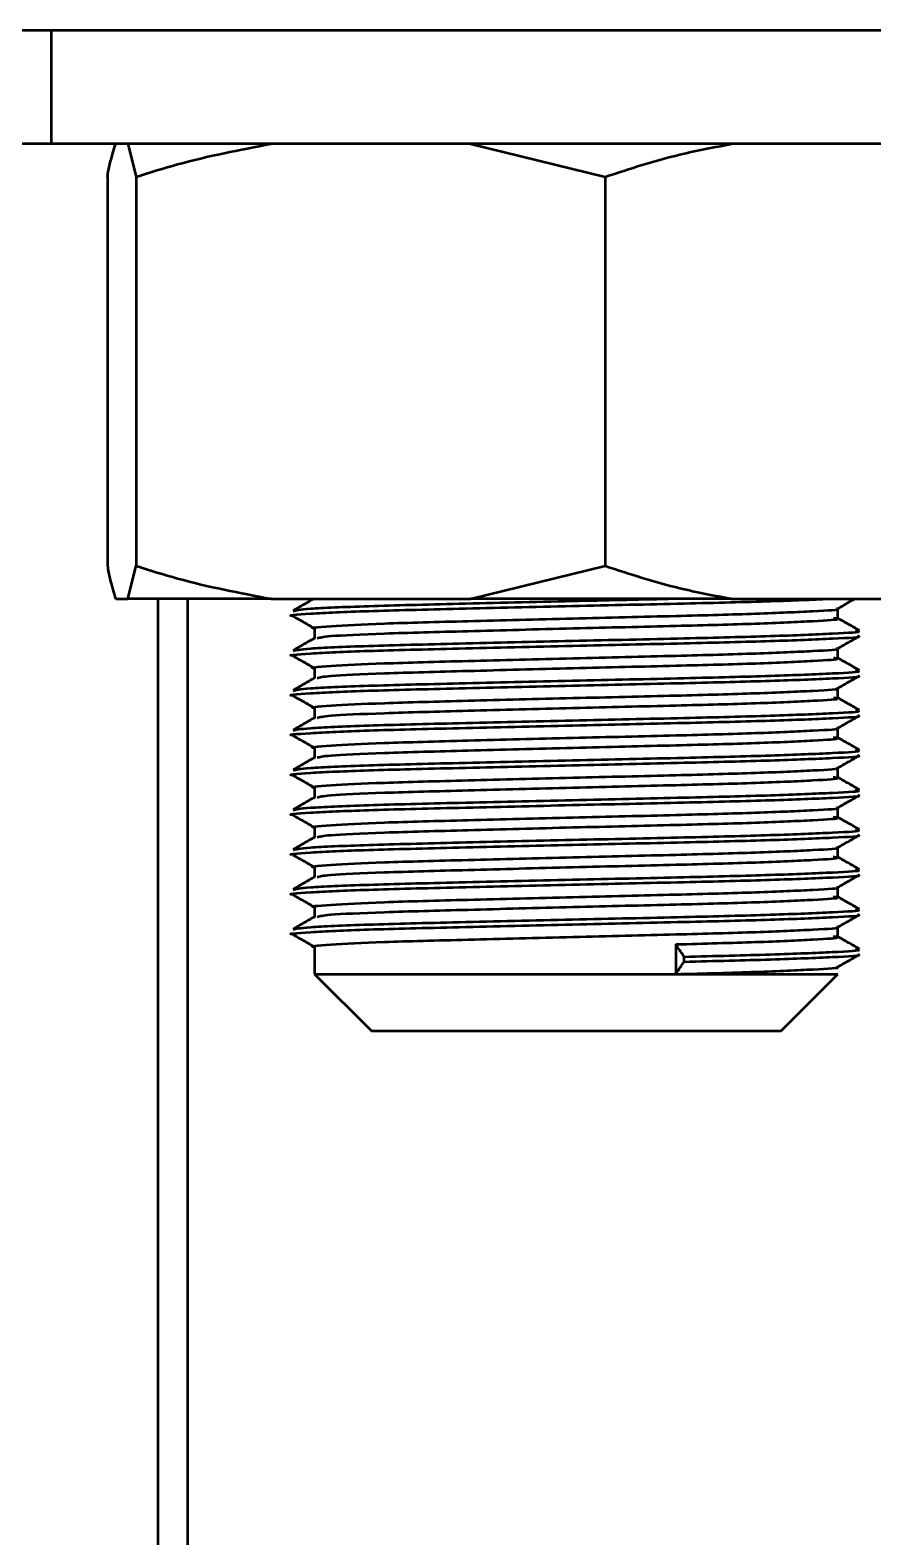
# Model space of a CAD drawing. Header units: millimetres. Extents: x 263 to 2983, y 441 to 2500.
# Drawn here: x 1989.79 to 1997.2, y 2471.65 to 2484.9 of the extents above; entities that cross this region are included whole.
import ezdxf

# ---------------------------------------------------------------- set-up
doc = ezdxf.new("R2010")
doc.units = ezdxf.units.MM
doc.header["$LTSCALE"] = 0.5
doc.layers.add('BOL', color=7, linetype='Continuous', lineweight=50)

msp = doc.modelspace()

# ---------------------------------------------------------------- linework, layer by layer
at = {"layer": 'BOL'}
for p, q in [((1512.739, 2484.896), (2400.823, 2484.896)), ((1989.979, 2483.896), (1989.979, 2484.896)), ((1989.979, 2483.896), (1978.896, 2483.896)), ((1997.935, 2483.896), (1989.979, 2483.896)), ((1990.652, 2483.896), (1990.725, 2483.607)), ((1993.662, 2483.896), (1994.846, 2483.607)), ((1990.471, 2483.607), (1990.471, 2480.185)), ((1990.725, 2483.607), (1990.725, 2480.185)), ((1994.846, 2483.607), (1994.846, 2480.185)), ((1990.652, 2479.896), (1990.725, 2480.185)), ((1993.662, 2479.896), (1994.846, 2480.185)), ((1990.544, 2479.896), (1990.652, 2479.896)), ((1991.909, 2479.896), (1990.652, 2479.896)), ((1990.918, 2465.096), (1990.918, 2479.896)), ((1991.175, 2479.896), (1991.175, 2283.896)), ((1991.909, 2479.896), (1993.662, 2479.896)), ((1995.957, 2479.896), (1993.662, 2479.896)), ((1995.957, 2479.896), (1997.602, 2479.896)), ((1996.892, 2479.724), (1996.892, 2479.81)), ((1992.292, 2479.636), (1992.292, 2479.55)), ((1996.892, 2479.374), (1996.892, 2479.46)), ((1992.292, 2479.286), (1992.292, 2479.2)), ((1996.892, 2479.024), (1996.892, 2479.11)), ((1992.292, 2478.936), (1992.292, 2478.85)), ((1996.892, 2478.674), (1996.892, 2478.76)), ((1992.292, 2478.586), (1992.292, 2478.5)), ((1996.892, 2478.324), (1996.892, 2478.41)), ((1992.292, 2478.236), (1992.292, 2478.15)), ((1996.892, 2477.974), (1996.892, 2478.06)), ((1992.292, 2477.886), (1992.292, 2477.8)), ((1996.892, 2477.624), (1996.892, 2477.71)), ((1992.292, 2477.536), (1992.292, 2477.45)), ((1996.892, 2477.274), (1996.892, 2477.36)), ((1992.292, 2477.186), (1992.292, 2477.1)), ((1996.892, 2476.924), (1996.892, 2477.01)), ((1992.292, 2476.836), (1992.292, 2476.596)), ((1995.467, 2476.858), (1995.467, 2476.596)), ((1995.539, 2476.705), (1995.539, 2476.749)), ((1992.292, 2476.596), (1992.792, 2476.096)), ((1992.292, 2476.596), (1995.467, 2476.596)), ((1995.467, 2476.596), (1996.892, 2476.596)), ((1996.392, 2476.096), (1996.892, 2476.596)), ((1992.792, 2476.096), (1995.277, 2476.096)), ((1995.277, 2476.096), (1996.392, 2476.096))]:
    msp.add_line(p, q, dxfattribs=at)
for points, knots in [([(1990.471, 2483.607), (1990.478, 2483.645), (1990.502, 2483.768), (1990.527, 2483.843), (1990.544, 2483.896)], [0, 0, 0, 0, 0.309698, 1, 1, 1, 1]), ([(1990.725, 2483.607), (1990.846, 2483.645), (1991.235, 2483.768), (1991.634, 2483.843), (1991.909, 2483.896)], [0, 0, 0, 0, 0.3096712, 1, 1, 1, 1]), ([(1994.846, 2483.607), (1995.063, 2483.678), (1995.43, 2483.797), (1995.805, 2483.867), (1995.957, 2483.896)], [0, 0, 0, 0, 0.592755, 1, 1, 1, 1]), ([(1990.471, 2480.185), (1990.478, 2480.147), (1990.502, 2480.024), (1990.527, 2479.948), (1990.544, 2479.896)], [0, 0, 0, 0, 0.3097, 1, 1, 1, 1]), ([(1990.725, 2480.185), (1990.846, 2480.147), (1991.235, 2480.024), (1991.634, 2479.948), (1991.909, 2479.896)], [0, 0, 0, 0, 0.309673, 1, 1, 1, 1]), ([(1994.846, 2480.185), (1995.063, 2480.114), (1995.43, 2479.995), (1995.805, 2479.925), (1995.957, 2479.896)], [0, 0, 0, 0, 0.592752, 1, 1, 1, 1]), ([(1992.108, 2479.743), (1992.107, 2479.744), (1992.034, 2479.75), (1992.226, 2479.766), (1992.715, 2479.789), (1993.549, 2479.809), (1994.551, 2479.833), (1995.529, 2479.855), (1996.345, 2479.875), (1996.661, 2479.889), (1996.817, 2479.896)], [0, 0, 0, 0, 0.0027796, 0.1458687, 0.2898836, 0.4353915, 0.5868299, 0.7348569, 0.8687917, 1, 1, 1, 1]), ([(1992.285, 2479.896), (1992.256, 2479.879), (1992.196, 2479.844), (1992.135, 2479.809), (1992.103, 2479.791)], [0, 0, 0, 0, 0.480342, 1, 1, 1, 1]), ([(1992.104, 2479.788), (1992.13, 2479.795), (1992.182, 2479.809), (1992.728, 2479.833), (1993.544, 2479.853), (1994.511, 2479.876), (1995.122, 2479.89), (1995.401, 2479.896)], [0, 0, 0, 0, 0.201192, 0.403685, 0.608278, 0.82121, 1, 1, 1, 1]), ([(1992.297, 2479.634), (1992.296, 2479.634), (1992.227, 2479.641), (1992.407, 2479.656), (1992.858, 2479.68), (1993.628, 2479.7), (1994.554, 2479.724), (1995.459, 2479.745), (1996.217, 2479.766), (1996.688, 2479.788), (1996.923, 2479.8), (1996.881, 2479.808), (1996.88, 2479.808)], [0, 0, 0, 0, 0.0023285, 0.1272555, 0.2529966, 0.3800386, 0.5122616, 0.6415002, 0.7584395, 0.8788, 0.9947953, 1, 1, 1, 1]), ([(1996.888, 2479.808), (1996.919, 2479.826), (1996.97, 2479.856), (1997.021, 2479.885), (1997.04, 2479.896)], [0, 0, 0, 0, 0.621374, 1, 1, 1, 1]), ([(1992.105, 2479.743), (1992.136, 2479.725), (1992.199, 2479.689), (1992.263, 2479.652), (1992.294, 2479.634)], [0, 0, 0, 0, 0.501874, 1, 1, 1, 1]), ([(1992.315, 2479.55), (1992.337, 2479.556), (1992.385, 2479.57), (1992.871, 2479.592), (1993.625, 2479.612), (1994.555, 2479.637), (1995.46, 2479.658), (1996.214, 2479.678), (1996.697, 2479.701), (1996.929, 2479.715), (1996.866, 2479.723), (1996.852, 2479.725)], [0, 0, 0, 0, 0.1053576, 0.2301959, 0.3563257, 0.4875992, 0.6159099, 0.7320096, 0.8515058, 0.9666682, 1, 1, 1, 1]), ([(1997.08, 2479.616), (1997.049, 2479.634), (1996.986, 2479.671), (1996.922, 2479.707), (1996.891, 2479.725)], [0, 0, 0, 0, 0.498261, 1, 1, 1, 1]), ([(1992.108, 2479.393), (1992.107, 2479.394), (1992.033, 2479.4), (1992.226, 2479.416), (1992.715, 2479.439), (1993.549, 2479.459), (1994.551, 2479.483), (1995.531, 2479.505), (1996.35, 2479.525), (1996.862, 2479.547), (1997.116, 2479.56), (1997.068, 2479.567), (1997.065, 2479.568)], [0, 0, 0, 0, 0.002416, 0.126981, 0.252351, 0.379022, 0.510855, 0.639718, 0.756314, 0.876326, 0.991983, 1, 1, 1, 1]), ([(1992.293, 2479.55), (1992.261, 2479.532), (1992.198, 2479.496), (1992.135, 2479.459), (1992.103, 2479.441)], [0, 0, 0, 0, 0.501413, 1, 1, 1, 1]), ([(1992.104, 2479.438), (1992.13, 2479.445), (1992.182, 2479.459), (1992.727, 2479.483), (1993.546, 2479.503), (1994.551, 2479.527), (1995.531, 2479.548), (1996.349, 2479.569), (1996.868, 2479.591), (1997.119, 2479.605), (1997.058, 2479.613), (1997.047, 2479.615)], [0, 0, 0, 0, 0.122759, 0.246313, 0.371147, 0.501069, 0.628065, 0.742971, 0.861243, 0.975223, 1, 1, 1, 1]), ([(1996.888, 2479.458), (1996.919, 2479.476), (1996.983, 2479.513), (1997.046, 2479.549), (1997.078, 2479.568)], [0, 0, 0, 0, 0.497966, 1, 1, 1, 1]), ([(1992.105, 2479.393), (1992.136, 2479.375), (1992.199, 2479.339), (1992.263, 2479.302), (1992.294, 2479.284)], [0, 0, 0, 0, 0.501599, 1, 1, 1, 1]), ([(1992.297, 2479.284), (1992.296, 2479.284), (1992.227, 2479.291), (1992.407, 2479.307), (1992.858, 2479.329), (1993.628, 2479.35), (1994.554, 2479.374), (1995.459, 2479.395), (1996.217, 2479.416), (1996.688, 2479.438), (1996.923, 2479.451), (1996.881, 2479.458), (1996.879, 2479.458)], [0, 0, 0, 0, 0.0022554, 0.1271821, 0.2529229, 0.3799646, 0.5121872, 0.6414255, 0.7583645, 0.8787246, 0.9947197, 1, 1, 1, 1]), ([(1992.104, 2479.088), (1992.13, 2479.095), (1992.182, 2479.109), (1992.727, 2479.133), (1993.546, 2479.153), (1994.551, 2479.177), (1995.531, 2479.198), (1996.349, 2479.219), (1996.868, 2479.241), (1997.119, 2479.255), (1997.058, 2479.263), (1997.047, 2479.265)], [0, 0, 0, 0, 0.122759, 0.246313, 0.371147, 0.501069, 0.628065, 0.742971, 0.861243, 0.975223, 1, 1, 1, 1]), ([(1992.315, 2479.2), (1992.337, 2479.206), (1992.385, 2479.22), (1992.871, 2479.242), (1993.625, 2479.262), (1994.555, 2479.287), (1995.46, 2479.308), (1996.214, 2479.328), (1996.697, 2479.351), (1996.929, 2479.365), (1996.866, 2479.373), (1996.852, 2479.375)], [0, 0, 0, 0, 0.105278, 0.230117, 0.356247, 0.487521, 0.615833, 0.731933, 0.85143, 0.966593, 1, 1, 1, 1]), ([(1997.08, 2479.266), (1997.049, 2479.284), (1996.986, 2479.321), (1996.922, 2479.357), (1996.891, 2479.375)], [0, 0, 0, 0, 0.4985921, 1, 1, 1, 1]), ([(1992.108, 2479.043), (1992.107, 2479.044), (1992.033, 2479.05), (1992.226, 2479.066), (1992.715, 2479.089), (1993.549, 2479.109), (1994.551, 2479.133), (1995.531, 2479.155), (1996.35, 2479.175), (1996.862, 2479.197), (1997.116, 2479.21), (1997.068, 2479.217), (1997.065, 2479.218)], [0, 0, 0, 0, 0.002412, 0.126975, 0.252345, 0.379013, 0.510845, 0.639707, 0.756301, 0.876311, 0.991967, 1, 1, 1, 1]), ([(1992.293, 2479.2), (1992.261, 2479.182), (1992.198, 2479.146), (1992.135, 2479.109), (1992.103, 2479.091)], [0, 0, 0, 0, 0.501384, 1, 1, 1, 1]), ([(1996.888, 2479.108), (1996.919, 2479.126), (1996.983, 2479.163), (1997.046, 2479.199), (1997.078, 2479.218)], [0, 0, 0, 0, 0.498168, 1, 1, 1, 1]), ([(1992.105, 2479.043), (1992.136, 2479.025), (1992.199, 2478.989), (1992.263, 2478.952), (1992.294, 2478.934)], [0, 0, 0, 0, 0.501324, 1, 1, 1, 1]), ([(1992.297, 2478.934), (1992.295, 2478.934), (1992.227, 2478.941), (1992.407, 2478.957), (1992.858, 2478.98), (1993.628, 2479), (1994.554, 2479.024), (1995.459, 2479.045), (1996.217, 2479.066), (1996.688, 2479.088), (1996.924, 2479.101), (1996.881, 2479.108), (1996.879, 2479.108)], [0, 0, 0, 0, 0.002178, 0.127105, 0.252846, 0.379888, 0.51211, 0.641349, 0.758288, 0.878648, 0.994643, 1, 1, 1, 1]), ([(1992.315, 2478.85), (1992.337, 2478.856), (1992.385, 2478.87), (1992.871, 2478.892), (1993.625, 2478.912), (1994.555, 2478.937), (1995.46, 2478.958), (1996.214, 2478.978), (1996.697, 2479.001), (1996.929, 2479.015), (1996.866, 2479.023), (1996.852, 2479.025)], [0, 0, 0, 0, 0.1052023, 0.2300406, 0.3561706, 0.4874443, 0.6157551, 0.7318549, 0.8513512, 0.9665137, 1, 1, 1, 1]), ([(1997.08, 2478.916), (1997.049, 2478.934), (1996.986, 2478.971), (1996.922, 2479.007), (1996.891, 2479.025)], [0, 0, 0, 0, 0.498621, 1, 1, 1, 1]), ([(1992.108, 2478.693), (1992.107, 2478.694), (1992.033, 2478.7), (1992.227, 2478.716), (1992.715, 2478.739), (1993.549, 2478.759), (1994.551, 2478.783), (1995.531, 2478.805), (1996.35, 2478.825), (1996.862, 2478.847), (1997.116, 2478.86), (1997.068, 2478.867), (1997.065, 2478.868)], [0, 0, 0, 0, 0.002408, 0.12697, 0.252338, 0.379005, 0.510835, 0.639696, 0.756288, 0.876297, 0.991951, 1, 1, 1, 1]), ([(1992.293, 2478.85), (1992.261, 2478.832), (1992.198, 2478.796), (1992.135, 2478.759), (1992.103, 2478.741)], [0, 0, 0, 0, 0.5010498, 1, 1, 1, 1]), ([(1992.104, 2478.738), (1992.13, 2478.745), (1992.182, 2478.759), (1992.727, 2478.783), (1993.546, 2478.803), (1994.551, 2478.827), (1995.531, 2478.848), (1996.349, 2478.869), (1996.868, 2478.891), (1997.119, 2478.905), (1997.058, 2478.913), (1997.047, 2478.915)], [0, 0, 0, 0, 0.122759, 0.246313, 0.371147, 0.501069, 0.628065, 0.742971, 0.861243, 0.975223, 1, 1, 1, 1]), ([(1996.888, 2478.758), (1996.92, 2478.776), (1996.983, 2478.813), (1997.046, 2478.849), (1997.078, 2478.868)], [0, 0, 0, 0, 0.498472, 1, 1, 1, 1]), ([(1992.296, 2478.584), (1992.295, 2478.584), (1992.227, 2478.591), (1992.407, 2478.607), (1992.858, 2478.629), (1993.628, 2478.65), (1994.554, 2478.674), (1995.459, 2478.695), (1996.217, 2478.716), (1996.688, 2478.738), (1996.924, 2478.751), (1996.881, 2478.758), (1996.879, 2478.758)], [0, 0, 0, 0, 0.002101, 0.127028, 0.252769, 0.379811, 0.512034, 0.641272, 0.758212, 0.878572, 0.994567, 1, 1, 1, 1]), ([(1992.105, 2478.693), (1992.136, 2478.675), (1992.199, 2478.639), (1992.263, 2478.602), (1992.294, 2478.584)], [0, 0, 0, 0, 0.501048, 1, 1, 1, 1]), ([(1992.315, 2478.5), (1992.337, 2478.506), (1992.385, 2478.52), (1992.871, 2478.542), (1993.625, 2478.562), (1994.555, 2478.587), (1995.46, 2478.608), (1996.214, 2478.628), (1996.697, 2478.651), (1996.929, 2478.665), (1996.866, 2478.673), (1996.851, 2478.675)], [0, 0, 0, 0, 0.105122, 0.229961, 0.356092, 0.487366, 0.615677, 0.731777, 0.851274, 0.966437, 1, 1, 1, 1]), ([(1997.08, 2478.566), (1997.049, 2478.584), (1996.986, 2478.621), (1996.922, 2478.657), (1996.891, 2478.675)], [0, 0, 0, 0, 0.498954, 1, 1, 1, 1]), ([(1992.108, 2478.343), (1992.107, 2478.344), (1992.033, 2478.35), (1992.227, 2478.366), (1992.715, 2478.389), (1993.549, 2478.409), (1994.551, 2478.433), (1995.531, 2478.455), (1996.35, 2478.475), (1996.862, 2478.497), (1997.116, 2478.51), (1997.068, 2478.517), (1997.065, 2478.518)], [0, 0, 0, 0, 0.002405, 0.126965, 0.252332, 0.378999, 0.510828, 0.639687, 0.756279, 0.876287, 0.99194, 1, 1, 1, 1]), ([(1992.293, 2478.5), (1992.261, 2478.482), (1992.198, 2478.446), (1992.135, 2478.409), (1992.103, 2478.391)], [0, 0, 0, 0, 0.500715, 1, 1, 1, 1]), ([(1992.104, 2478.388), (1992.13, 2478.395), (1992.182, 2478.409), (1992.727, 2478.433), (1993.546, 2478.453), (1994.551, 2478.477), (1995.531, 2478.498), (1996.349, 2478.519), (1996.868, 2478.541), (1997.119, 2478.555), (1997.058, 2478.563), (1997.047, 2478.565)], [0, 0, 0, 0, 0.122759, 0.246313, 0.371147, 0.501069, 0.628065, 0.742971, 0.861243, 0.975223, 1, 1, 1, 1]), ([(1996.888, 2478.408), (1996.92, 2478.426), (1996.983, 2478.463), (1997.046, 2478.499), (1997.078, 2478.518)], [0, 0, 0, 0, 0.498743, 1, 1, 1, 1]), ([(1992.105, 2478.343), (1992.136, 2478.325), (1992.199, 2478.289), (1992.263, 2478.252), (1992.294, 2478.234)], [0, 0, 0, 0, 0.501074, 1, 1, 1, 1]), ([(1992.296, 2478.234), (1992.295, 2478.234), (1992.227, 2478.241), (1992.407, 2478.256), (1992.858, 2478.28), (1993.628, 2478.3), (1994.554, 2478.324), (1995.459, 2478.345), (1996.217, 2478.366), (1996.688, 2478.388), (1996.924, 2478.401), (1996.881, 2478.408), (1996.879, 2478.408)], [0, 0, 0, 0, 0.002024, 0.126952, 0.252693, 0.379736, 0.51196, 0.641199, 0.758139, 0.8785, 0.994496, 1, 1, 1, 1]), ([(1992.315, 2478.15), (1992.337, 2478.156), (1992.385, 2478.17), (1992.871, 2478.192), (1993.625, 2478.212), (1994.555, 2478.237), (1995.46, 2478.258), (1996.214, 2478.278), (1996.697, 2478.301), (1996.929, 2478.315), (1996.866, 2478.323), (1996.851, 2478.325)], [0, 0, 0, 0, 0.1050466, 0.229885, 0.356015, 0.4872887, 0.6155995, 0.7316993, 0.8511956, 0.9663582, 1, 1, 1, 1]), ([(1997.08, 2478.216), (1997.049, 2478.234), (1996.986, 2478.271), (1996.922, 2478.307), (1996.891, 2478.325)], [0, 0, 0, 0, 0.4990527, 1, 1, 1, 1]), ([(1992.104, 2478.038), (1992.13, 2478.045), (1992.182, 2478.059), (1992.727, 2478.083), (1993.546, 2478.103), (1994.551, 2478.127), (1995.531, 2478.148), (1996.349, 2478.169), (1996.868, 2478.191), (1997.119, 2478.205), (1997.058, 2478.213), (1997.047, 2478.215)], [0, 0, 0, 0, 0.122759, 0.246313, 0.371147, 0.501069, 0.628065, 0.742971, 0.861243, 0.975223, 1, 1, 1, 1]), ([(1992.108, 2477.993), (1992.107, 2477.994), (1992.033, 2478), (1992.227, 2478.016), (1992.715, 2478.039), (1993.549, 2478.059), (1994.551, 2478.083), (1995.531, 2478.105), (1996.35, 2478.125), (1996.862, 2478.147), (1997.116, 2478.16), (1997.068, 2478.167), (1997.065, 2478.168)], [0, 0, 0, 0, 0.002401, 0.12696, 0.252326, 0.37899, 0.510818, 0.639676, 0.756266, 0.876273, 0.991925, 1, 1, 1, 1]), ([(1992.293, 2478.15), (1992.261, 2478.132), (1992.198, 2478.096), (1992.135, 2478.059), (1992.103, 2478.041)], [0, 0, 0, 0, 0.500616, 1, 1, 1, 1]), ([(1992.296, 2477.884), (1992.295, 2477.884), (1992.227, 2477.891), (1992.407, 2477.906), (1992.858, 2477.93), (1993.628, 2477.95), (1994.554, 2477.974), (1995.459, 2477.995), (1996.217, 2478.016), (1996.688, 2478.038), (1996.923, 2478.051), (1996.881, 2478.058), (1996.879, 2478.058)], [0, 0, 0, 0, 0.001947, 0.126875, 0.252617, 0.37966, 0.511883, 0.641123, 0.758063, 0.878424, 0.99442, 1, 1, 1, 1]), ([(1996.888, 2478.058), (1996.92, 2478.076), (1996.983, 2478.113), (1997.046, 2478.149), (1997.078, 2478.168)], [0, 0, 0, 0, 0.4990146, 1, 1, 1, 1]), ([(1992.105, 2477.993), (1992.136, 2477.975), (1992.199, 2477.939), (1992.263, 2477.902), (1992.294, 2477.884)], [0, 0, 0, 0, 0.5007968, 1, 1, 1, 1]), ([(1992.315, 2477.8), (1992.337, 2477.806), (1992.385, 2477.82), (1992.871, 2477.842), (1993.625, 2477.862), (1994.555, 2477.887), (1995.46, 2477.908), (1996.214, 2477.928), (1996.697, 2477.951), (1996.929, 2477.965), (1996.866, 2477.973), (1996.851, 2477.975)], [0, 0, 0, 0, 0.10497, 0.229809, 0.355939, 0.487213, 0.615524, 0.731624, 0.85112, 0.966283, 1, 1, 1, 1]), ([(1997.08, 2477.866), (1997.049, 2477.884), (1996.986, 2477.921), (1996.922, 2477.957), (1996.891, 2477.975)], [0, 0, 0, 0, 0.499386, 1, 1, 1, 1]), ([(1992.108, 2477.643), (1992.107, 2477.644), (1992.033, 2477.65), (1992.227, 2477.666), (1992.715, 2477.689), (1993.549, 2477.709), (1994.551, 2477.733), (1995.531, 2477.755), (1996.35, 2477.775), (1996.862, 2477.797), (1997.116, 2477.81), (1997.068, 2477.817), (1997.065, 2477.818)], [0, 0, 0, 0, 0.0023971, 0.1269548, 0.2523186, 0.378982, 0.5108079, 0.639664, 0.7562531, 0.8762584, 0.9919087, 1, 1, 1, 1]), ([(1992.293, 2477.8), (1992.261, 2477.782), (1992.198, 2477.746), (1992.135, 2477.709), (1992.103, 2477.691)], [0, 0, 0, 0, 0.50028, 1, 1, 1, 1]), ([(1992.104, 2477.688), (1992.13, 2477.695), (1992.182, 2477.709), (1992.727, 2477.733), (1993.546, 2477.753), (1994.551, 2477.777), (1995.531, 2477.798), (1996.349, 2477.819), (1996.868, 2477.841), (1997.119, 2477.855), (1997.058, 2477.863), (1997.047, 2477.865)], [0, 0, 0, 0, 0.122759, 0.246313, 0.371147, 0.501069, 0.628065, 0.742971, 0.861243, 0.975223, 1, 1, 1, 1]), ([(1996.888, 2477.708), (1996.92, 2477.726), (1996.983, 2477.763), (1997.046, 2477.799), (1997.078, 2477.818)], [0, 0, 0, 0, 0.499219, 1, 1, 1, 1]), ([(1992.296, 2477.534), (1992.295, 2477.534), (1992.227, 2477.541), (1992.407, 2477.557), (1992.858, 2477.58), (1993.628, 2477.6), (1994.554, 2477.624), (1995.459, 2477.645), (1996.217, 2477.666), (1996.688, 2477.688), (1996.924, 2477.701), (1996.881, 2477.708), (1996.879, 2477.708)], [0, 0, 0, 0, 0.00187, 0.126798, 0.25254, 0.379583, 0.511806, 0.641046, 0.757986, 0.878347, 0.994343, 1, 1, 1, 1]), ([(1992.105, 2477.643), (1992.136, 2477.625), (1992.199, 2477.589), (1992.263, 2477.552), (1992.294, 2477.534)], [0, 0, 0, 0, 0.500519, 1, 1, 1, 1]), ([(1992.315, 2477.45), (1992.337, 2477.456), (1992.385, 2477.47), (1992.871, 2477.492), (1993.625, 2477.512), (1994.555, 2477.537), (1995.46, 2477.558), (1996.214, 2477.578), (1996.697, 2477.601), (1996.929, 2477.615), (1996.866, 2477.623), (1996.851, 2477.625)], [0, 0, 0, 0, 0.104891, 0.22973, 0.35586, 0.487134, 0.615445, 0.731545, 0.851041, 0.966204, 1, 1, 1, 1]), ([(1997.08, 2477.516), (1997.049, 2477.534), (1996.986, 2477.571), (1996.922, 2477.607), (1996.891, 2477.625)], [0, 0, 0, 0, 0.499486, 1, 1, 1, 1]), ([(1992.108, 2477.293), (1992.107, 2477.294), (1992.034, 2477.3), (1992.226, 2477.316), (1992.715, 2477.339), (1993.549, 2477.359), (1994.551, 2477.383), (1995.531, 2477.405), (1996.35, 2477.425), (1996.862, 2477.447), (1997.116, 2477.46), (1997.068, 2477.467), (1997.065, 2477.468)], [0, 0, 0, 0, 0.002392, 0.126949, 0.252312, 0.378974, 0.510799, 0.639655, 0.756243, 0.876248, 0.991897, 1, 1, 1, 1]), ([(1992.293, 2477.45), (1992.261, 2477.432), (1992.198, 2477.396), (1992.135, 2477.359), (1992.103, 2477.341)], [0, 0, 0, 0, 0.5002481, 1, 1, 1, 1]), ([(1992.104, 2477.338), (1992.13, 2477.345), (1992.182, 2477.359), (1992.727, 2477.383), (1993.546, 2477.403), (1994.551, 2477.427), (1995.531, 2477.448), (1996.349, 2477.469), (1996.868, 2477.491), (1997.119, 2477.505), (1997.058, 2477.513), (1997.047, 2477.515)], [0, 0, 0, 0, 0.122759, 0.246313, 0.371147, 0.501069, 0.628065, 0.742971, 0.861243, 0.975223, 1, 1, 1, 1]), ([(1996.888, 2477.358), (1996.92, 2477.376), (1996.983, 2477.413), (1997.046, 2477.449), (1997.078, 2477.468)], [0, 0, 0, 0, 0.499492, 1, 1, 1, 1]), ([(1992.105, 2477.293), (1992.136, 2477.275), (1992.199, 2477.239), (1992.262, 2477.202), (1992.294, 2477.184)], [0, 0, 0, 0, 0.500241, 1, 1, 1, 1]), ([(1992.296, 2477.184), (1992.295, 2477.184), (1992.227, 2477.191), (1992.407, 2477.206), (1992.858, 2477.23), (1993.628, 2477.25), (1994.554, 2477.274), (1995.459, 2477.295), (1996.217, 2477.316), (1996.688, 2477.338), (1996.924, 2477.351), (1996.881, 2477.358), (1996.879, 2477.358)], [0, 0, 0, 0, 0.001797, 0.126724, 0.252466, 0.379509, 0.511732, 0.640971, 0.757911, 0.878272, 0.994267, 1, 1, 1, 1]), ([(1992.315, 2477.1), (1992.337, 2477.106), (1992.385, 2477.12), (1992.871, 2477.142), (1993.625, 2477.162), (1994.555, 2477.187), (1995.46, 2477.208), (1996.214, 2477.228), (1996.697, 2477.251), (1996.929, 2477.265), (1996.866, 2477.273), (1996.851, 2477.275)], [0, 0, 0, 0, 0.104815, 0.229653, 0.355783, 0.487057, 0.615368, 0.731468, 0.850965, 0.966128, 1, 1, 1, 1]), ([(1997.08, 2477.166), (1997.049, 2477.184), (1996.986, 2477.221), (1996.922, 2477.257), (1996.891, 2477.275)], [0, 0, 0, 0, 0.499753, 1, 1, 1, 1]), ([(1992.104, 2476.988), (1992.13, 2476.995), (1992.182, 2477.009), (1992.727, 2477.033), (1993.546, 2477.053), (1994.551, 2477.077), (1995.531, 2477.098), (1996.349, 2477.119), (1996.868, 2477.141), (1997.119, 2477.155), (1997.058, 2477.163), (1997.047, 2477.165)], [0, 0, 0, 0, 0.122785, 0.246365, 0.371225, 0.501175, 0.628198, 0.743127, 0.861425, 0.975429, 1, 1, 1, 1]), ([(1992.108, 2476.943), (1992.107, 2476.944), (1992.034, 2476.95), (1992.226, 2476.966), (1992.715, 2476.989), (1993.549, 2477.009), (1994.551, 2477.033), (1995.531, 2477.055), (1996.35, 2477.075), (1996.862, 2477.097), (1997.116, 2477.11), (1997.068, 2477.117), (1997.065, 2477.118)], [0, 0, 0, 0, 0.002388, 0.126943, 0.252305, 0.378966, 0.51079, 0.639644, 0.756231, 0.876234, 0.991882, 1, 1, 1, 1]), ([(1992.293, 2477.1), (1992.261, 2477.082), (1992.198, 2477.046), (1992.135, 2477.009), (1992.103, 2476.991)], [0, 0, 0, 0, 0.499913, 1, 1, 1, 1]), ([(1992.296, 2476.834), (1992.295, 2476.834), (1992.227, 2476.842), (1992.407, 2476.856), (1992.858, 2476.88), (1993.628, 2476.899), (1994.554, 2476.924), (1995.459, 2476.945), (1996.217, 2476.966), (1996.688, 2476.988), (1996.924, 2477.001), (1996.881, 2477.008), (1996.879, 2477.008)], [0, 0, 0, 0, 0.00172, 0.126648, 0.252389, 0.379432, 0.511656, 0.640895, 0.757835, 0.878196, 0.994192, 1, 1, 1, 1]), ([(1996.888, 2477.008), (1996.92, 2477.026), (1996.983, 2477.063), (1997.046, 2477.099), (1997.078, 2477.118)], [0, 0, 0, 0, 0.499765, 1, 1, 1, 1]), ([(1992.105, 2476.943), (1992.136, 2476.925), (1992.199, 2476.889), (1992.262, 2476.852), (1992.294, 2476.834)], [0, 0, 0, 0, 0.500031, 1, 1, 1, 1]), ([(1995.467, 2476.858), (1995.715, 2476.865), (1996.22, 2476.878), (1996.696, 2476.901), (1996.929, 2476.915), (1996.866, 2476.924), (1996.851, 2476.926)], [0, 0, 0, 0, 0.301785, 0.612399, 0.911747, 1, 1, 1, 1]), ([(1997.08, 2476.816), (1997.049, 2476.834), (1996.986, 2476.871), (1996.922, 2476.907), (1996.891, 2476.925)], [0, 0, 0, 0, 0.5000876, 1, 1, 1, 1]), ([(1995.539, 2476.749), (1995.525, 2476.769), (1995.501, 2476.806), (1995.477, 2476.842), (1995.467, 2476.858)], [0, 0, 0, 0, 0.559964, 1, 1, 1, 1]), ([(1995.539, 2476.749), (1995.808, 2476.756), (1996.354, 2476.769), (1996.866, 2476.791), (1997.12, 2476.805), (1997.058, 2476.813), (1997.047, 2476.815)], [0, 0, 0, 0, 0.309045, 0.627145, 0.933701, 1, 1, 1, 1]), ([(1995.539, 2476.705), (1995.808, 2476.712), (1996.356, 2476.725), (1996.861, 2476.747), (1997.116, 2476.76), (1997.068, 2476.767), (1997.065, 2476.768)], [0, 0, 0, 0, 0.323519, 0.656517, 0.977431, 1, 1, 1, 1]), ([(1996.888, 2476.658), (1996.92, 2476.676), (1996.983, 2476.713), (1997.046, 2476.749), (1997.078, 2476.768)], [0, 0, 0, 0, 0.500039, 1, 1, 1, 1]), ([(1995.467, 2476.596), (1995.48, 2476.616), (1995.504, 2476.653), (1995.528, 2476.689), (1995.539, 2476.705)], [0, 0, 0, 0, 0.560182, 1, 1, 1, 1]), ([(1995.467, 2476.596), (1995.716, 2476.602), (1996.222, 2476.616), (1996.687, 2476.638), (1996.923, 2476.651), (1996.881, 2476.658), (1996.879, 2476.658)], [0, 0, 0, 0, 0.325574, 0.660673, 0.983618, 1, 1, 1, 1])]:
    msp.add_open_spline(points, degree=3, knots=knots, dxfattribs=at)

doc.saveas('drawing.dxf')
